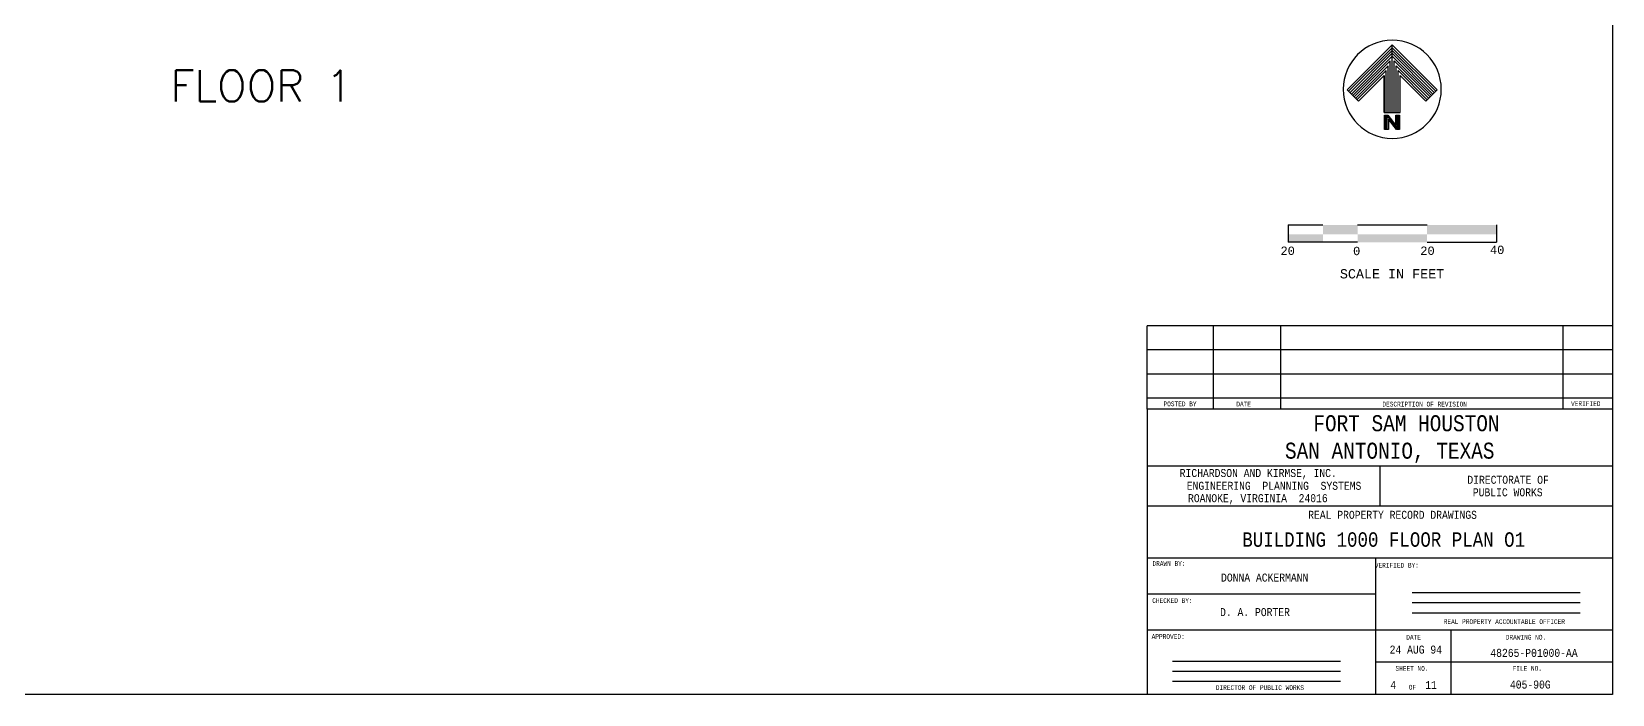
# Model space of a CAD drawing. Extents: x -572 to 188, y -99 to 441.
# Drawn here: x -267.4 to 187.8, y -98.9 to 91.8 of the extents above; entities that cross this region are included whole.
import ezdxf
from ezdxf.enums import TextEntityAlignment as Align

# ---------------------------------------------------------------- set-up
doc = ezdxf.new("R2010")
doc.units = 0
doc.header["$MEASUREMENT"] = 0
doc.layers.add('18', color=7, linetype='CONTINUOUS')
doc.layers.add('3', color=7, linetype='CONTINUOUS')
doc.styles.add('MONOTXT', font='MONOTXT', dxfattribs={"height": 0.2})
doc.styles.add('ROMANS', font='ROMANS', dxfattribs={"height": 0.2})

# ---------------------------------------------------------------- blocks, each defined once
blk = doc.blocks.new('*O11')
at = {"layer": '18', "color": 253, "linetype": 'Continuous'}
for p, q in [((151.0908, 33.2084), (151.0908, 35.5516)), ((150.8738, 32.6226), (150.8738, 33.1108)), ((150.917, 33.0838), (151.263, 32.6514)), ((150.9172, 32.6226), (150.9172, 33.1108)), ((151.2644, 32.6226), (151.2644, 33.1108)), ((151.3076, 32.6226), (151.3076, 33.1108))]:
    blk.add_line(p, q, dxfattribs=at)
for points in [[(151.3674, 33.2084), (151.3674, 34.494), (152.2624, 33.599), (152.6528, 33.9896), (151.0908, 35.5516), (149.5286, 33.9896), (149.9192, 33.599), (150.8142, 34.494), (150.8142, 33.2084)], [(150.8304, 32.6226), (150.8304, 33.1108), (150.9372, 33.1108), (151.221, 32.7562), (151.221, 33.1108), (151.351, 33.1108), (151.351, 32.6226), (151.2444, 32.6226), (150.9606, 32.9774), (150.9606, 32.6226)]]:
    blk.add_lwpolyline(points, close=True, dxfattribs=at)
for points in [[(149.5768, 33.9414), (151.0908, 35.4552), (152.6046, 33.9414)], [(149.6258, 33.8924), (151.0908, 35.3574), (152.5558, 33.8924)], [(149.6746, 33.8436), (151.0908, 35.2596), (152.5068, 33.8436)], [(149.7236, 33.7946), (151.0908, 35.1618), (152.458, 33.7946)], [(151.0216, 33.2084), (151.0216, 34.9948), (149.7724, 33.7458)], [(150.9524, 33.2084), (150.9524, 34.8278), (149.8214, 33.6968)], [(150.8832, 33.2084), (150.8832, 34.661), (149.8702, 33.648)], [(151.1598, 33.2084), (151.1598, 34.9948), (152.409, 33.7458)], [(151.229, 33.2084), (151.229, 34.8278), (152.3602, 33.6968)], [(151.2982, 33.2084), (151.2982, 34.661), (152.3112, 33.648)], [(150.8142, 33.2084), (150.8142, 34.494), (149.9192, 33.599)]]:
    blk.add_lwpolyline(points, dxfattribs=at)
for start, end in [(90, 270), (270, 90)]:
    blk.add_arc((151.0964, 34.011), 1.7007, start, end, dxfattribs=at)
blk = doc.blocks.new('NARROW')
at = {"layer": '18', "color": 253, "linetype": 'Continuous'}
blk.add_blockref('*O11', (-151.0314, -34.1129), dxfattribs=at)

msp = doc.modelspace()

# ---------------------------------------------------------------- linework, layer by layer
at = {"layer": '18', "color": 253, "linetype": 'Continuous'}
for p, q in [((187.78, 441.11), (187.78, -98.89)), ((94.42, 36.16), (104.42, 36.16)), ((94.42, 36.16), (94.42, 31.16)), ((114.42, 36.16), (134.42, 36.16)), ((154.42, 36.16), (154.42, 31.16)), ((154.42, 33.58), (154.42, 33.5)), ((114.42, 31.16), (94.42, 31.16)), ((134.42, 31.16), (154.42, 31.16)), ((187.78, 7.09), (53.78, 7.09)), ((53.78, -16.89), (53.78, 7.09)), ((72.87, 7.09), (72.87, -16.89)), ((92.23, 7.09), (92.23, -16.89)), ((173.54, 7.09), (173.54, -16.89)), ((187.78, 7.09), (187.78, -98.89)), ((187.78, 0.18), (53.78, 0.18)), ((187.78, -6.73), (53.78, -6.73)), ((187.78, -13.64), (53.78, -13.64)), ((53.78, -16.89), (53.78, -98.89)), ((187.78, -16.89), (53.78, -16.89)), ((187.78, -33.23), (53.78, -33.23)), ((120.78, -33.23), (120.78, -44.75)), ((187.78, -44.75), (53.78, -44.75)), ((187.78, -59.72), (53.78, -59.72)), ((119.61, -59.72), (119.61, -98.89)), ((119.61, -70.09), (53.78, -70.09)), ((130.09, -69.63), (178.49, -69.63)), ((130.09, -72.51), (178.49, -72.51)), ((130.09, -75.39), (178.49, -75.39)), ((187.78, -80.46), (53.78, -80.46)), ((141.31, -80.46), (141.31, -98.89)), ((61.1, -89.31), (109.5, -89.31)), ((187.78, -89.67), (119.61, -89.67)), ((61.1, -92.19), (109.5, -92.19)), ((61.1, -95.07), (109.5, -95.07)), ((187.78, -98.89), (-572.22, -98.89)), ((187.78, -98.89), (53.23, -98.89))]:
    msp.add_line(p, q, dxfattribs=at)
for points in [[(94.42, 31.16), (104.42, 31.16), (94.42, 33.49), (104.42, 33.49)], [(104.42, 36.16), (114.42, 36.16), (104.42, 33.49), (114.42, 33.49)], [(114.42, 33.49), (134.42, 33.49), (114.42, 31.16), (134.42, 31.16)], [(134.42, 36.16), (154.42, 36.16), (134.42, 33.49), (154.42, 33.49)]]:
    msp.add_solid(points, dxfattribs=at)

# ---------------------------------------------------------------- block references
at = {"layer": '18', "color": 253, "linetype": 'Continuous', "xscale": 8.2944, "yscale": 8.2944, "rotation": 360}
msp.add_blockref('NARROW', (123.87, 76.02), dxfattribs=at)

# ---------------------------------------------------------------- texts
at = {"layer": '18', "color": 253, "linetype": 'Continuous', "style": 'MONOTXT'}
for s, height, p in [('20', 2.4, (96.36, 27.53)), ('0', 2.4, (115.19, 27.46)), ('20', 2.4, (136.62, 27.54)), ('40', 2.4, (156.67, 27.79)), ('SCALE IN FEET', 2.67, (139.36, 20.77))]:
    msp.add_text(s, height=height, dxfattribs=at).set_placement(p, align=Align.RIGHT)
at = {"layer": '18', "color": 253, "linetype": 'Continuous', "style": 'MONOTXT', "width": 0.840278}
for s, height, p in [('POSTED BY', 1.382, (68.05, -16.01)), ('DATE', 1.382, (83.73, -16.06)), ('DESCRIPTION OF REVISION', 1.3824, (145.9, -16.08)), ('VERIFIED', 1.382, (184.35, -15.95)), ('FORT SAM HOUSTON', 4.608, (155.29, -23.19)), ('SAN ANTONIO, TEXAS', 4.608, (153.83, -31.09)), ('RICHARDSON AND KIRMSE, INC.', 2.304, (108.44, -36.37)), ('DIRECTORATE OF', 2.304, (169.48, -38.31)), ('ENGINEERING  PLANNING  SYSTEMS', 2.304, (115.49, -40.04)), ('PUBLIC WORKS', 2.304, (167.7, -41.91)), ('ROANOKE, VIRGINIA  24016', 2.304, (105.81, -43.6)), ('REAL PROPERTY RECORD DRAWINGS', 2.304, (148.78, -48.39)), ('    BUILDING 1000 FLOOR PLAN O1   ', 4.1472, (171.69, -56.42)), ('DRAWN BY:', 1.382, (64.87, -61.93)), ('VERIFIED BY:', 1.3824, (132.07, -62.44)), ('DONNA ACKERMANN ', 2.304, (101.91, -66.44)), ('CHECKED BY:', 1.3824, (66.92, -72.6)), ('D. A. PORTER', 2.304, (94.93, -76.38)), ('REAL PROPERTY ACCOUNTABLE OFFICER', 1.3824, (174.14, -78.66)), ('APPROVED:', 1.382, (64.64, -82.94)), ('DATE', 1.382, (132.65, -83.15)), ('DRAWING NO.', 1.3824, (168.72, -83.15)), ('24 AUG 94', 2.304, (138.72, -87.16)), ('48265-P01000-AA', 2.304, (177.77, -88.11)), ('SHEET NO.', 1.382, (134.84, -92.12)), ('FILE NO.', 1.382, (167.51, -92.1)), ('4     11', 2.304, (137.25, -97.34)), ('405-90G', 2.304, (170.01, -97.22)), ('DIRECTOR OF PUBLIC WORKS', 1.3824, (98.99, -97.64)), ('OF', 1.382, (131.27, -97.54))]:
    msp.add_text(s, height=height, dxfattribs=at).set_placement(p, align=Align.RIGHT)
at = {"layer": '3', "color": 253, "linetype": 'Continuous', "style": 'ROMANS'}
msp.add_text('FLOOR 1', height=9, dxfattribs=at).set_placement((-174.98, 71.66), align=Align.RIGHT)

doc.saveas('drawing.dxf')
